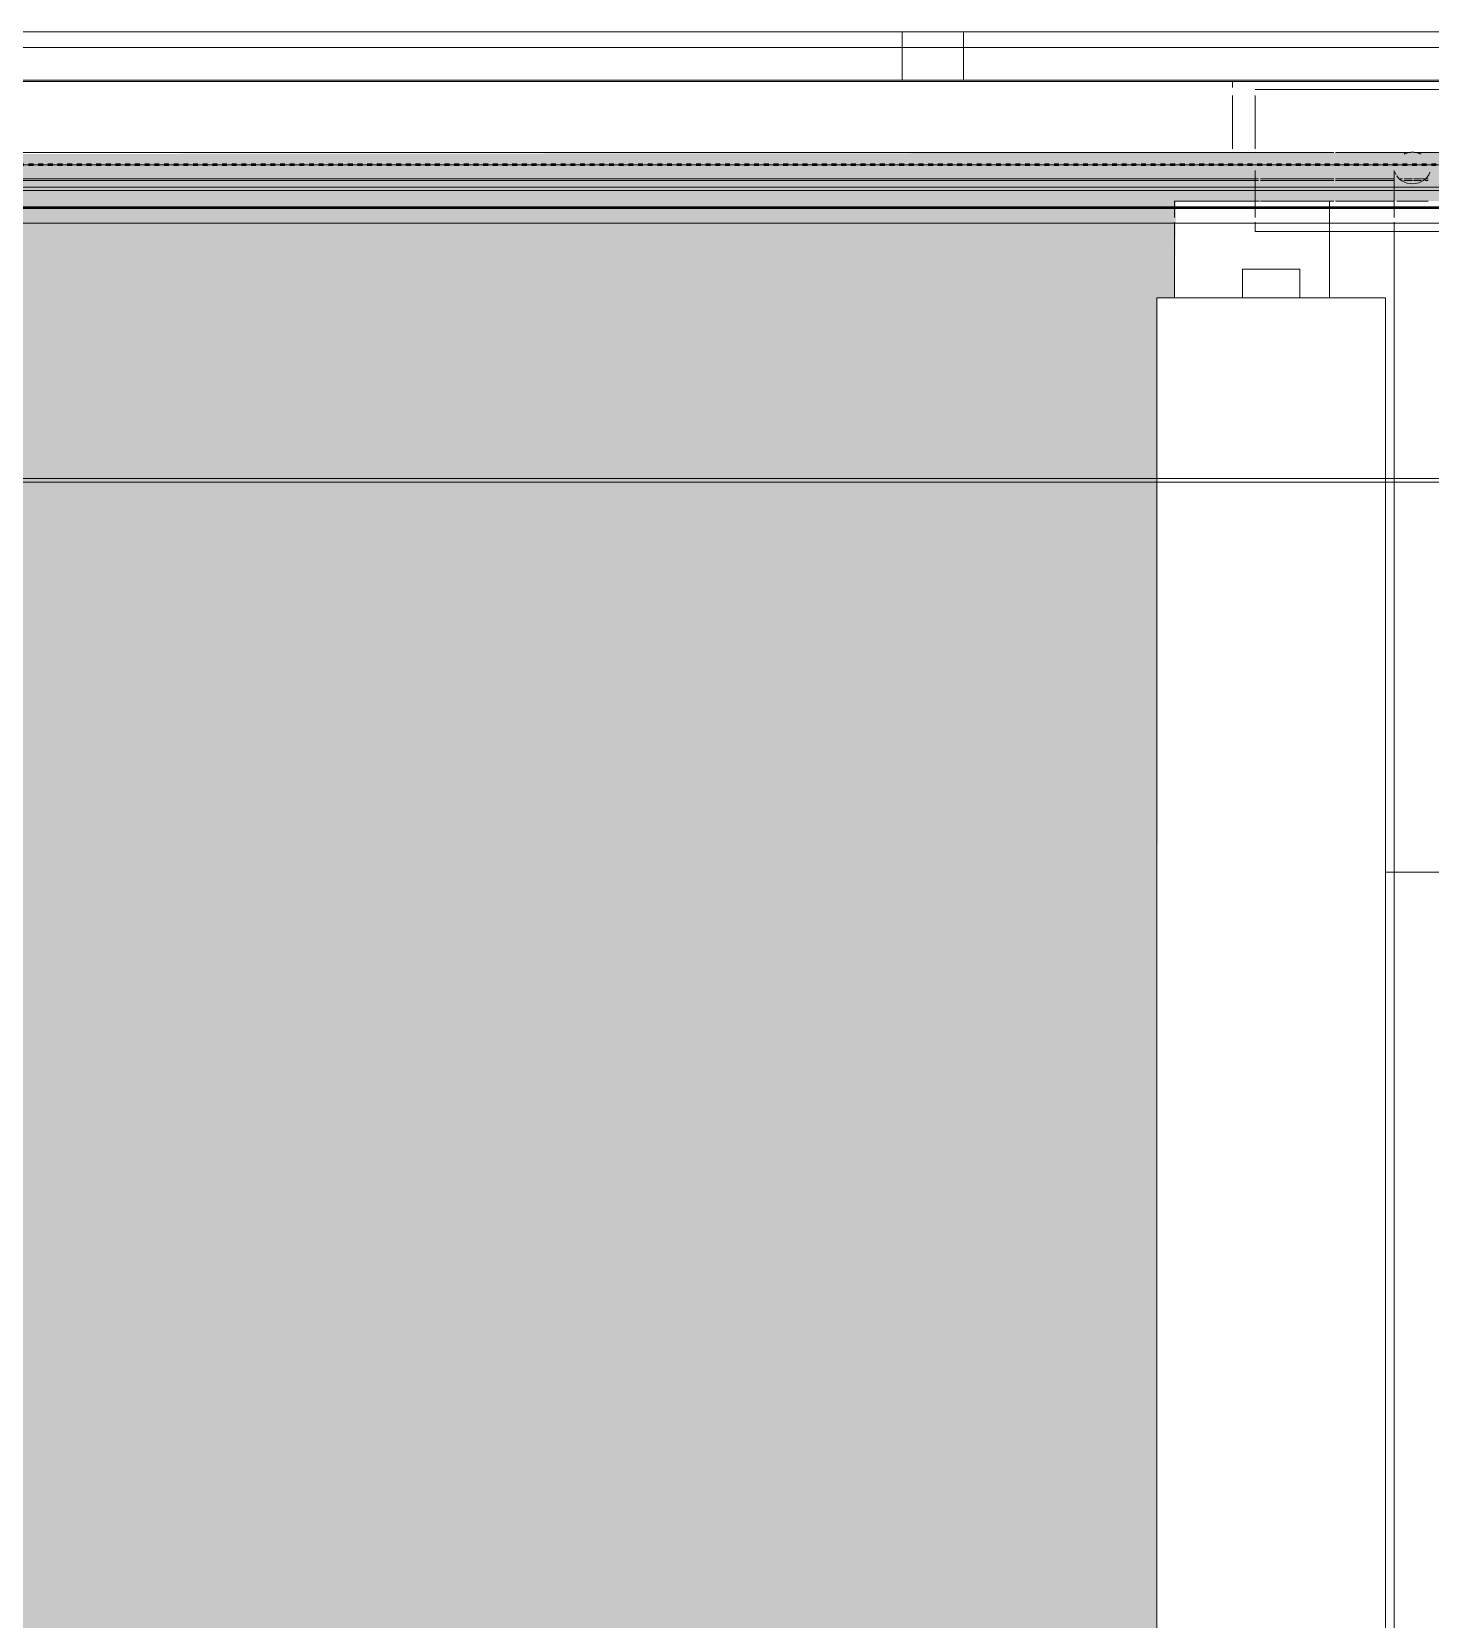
# Model space of a CAD drawing. Header units: inches. Extents: x -4218 to -1830, y 9757 to 12359.
# Drawn here: x -2699.58 to -2670.67, y 11217.31 to 11250.14 of the extents above; entities that cross this region are included whole.
import ezdxf

# ---------------------------------------------------------------- set-up
doc = ezdxf.new("R2010")
doc.units = ezdxf.units.IN
doc.header["$MEASUREMENT"] = 0
doc.linetypes.add('Dash 1_16_', pattern=[0.125, 0.0625, -0.0625])
for name, color, linetype, lineweight in [('A-CLNG-1', 13, 'Continuous', 9), ('A-FLOR-1', 192, 'Continuous', 9), ('A-FLOR-HRAL', 11, 'Continuous', 9), ('A-FLOR-PATT-1', 9, 'Continuous', 9), ('A-ROOF-1', 253, 'Dash 1_16_', 9), ('A-WALL-1', 113, 'Continuous', 9), ('C-PROP-LINE-1', 91, 'Dash 1_16_', 50)]:
    doc.layers.add(name, color=color, linetype=linetype, lineweight=lineweight)

# ---------------------------------------------------------------- blocks, each defined once
blk = doc.blocks.new('Basic Wall _ EXT - FIBER CEMENT - LARGE - ___-2505164-BACKGROUND - ROOF PLAN')
at = {"layer": 'A-WALL-1'}
for p, q in [((-2754.685, 11249.108), (-2674.762, 11249.108)), ((-2754.685, 11249.108), (-2674.762, 11249.108)), ((-2680.324, 11249.139), (-2708.199, 11249.139)), ((-2708.199, 11249.139), (-2680.324, 11249.139)), ((-2637.735, 11249.139), (-2680.324, 11249.139)), ((-2680.324, 11249.139), (-2637.735, 11249.139)), ((-2674.762, 11249.108), (-2637.735, 11249.108)), ((-2674.762, 11249.108), (-2637.735, 11249.108)), ((-2674.291, 11247.097), (-2753.486, 11247.097)), ((-2753.486, 11247.097), (-2674.291, 11247.097)), ((-2753.486, 11247.065), (-2674.291, 11247.065)), ((-2753.486, 11247.065), (-2674.291, 11247.065)), ((-2674.221, 11247.097), (-2674.291, 11247.097)), ((-2674.291, 11247.097), (-2674.221, 11247.097)), ((-2674.291, 11247.065), (-2674.22, 11247.065)), ((-2674.291, 11247.065), (-2674.22, 11247.065)), ((-2672.666, 11247.097), (-2674.18, 11247.097)), ((-2674.18, 11247.097), (-2672.666, 11247.097)), ((-2674.18, 11247.065), (-2672.666, 11247.065)), ((-2674.18, 11247.065), (-2672.666, 11247.065)), ((-2671.416, 11247.097), (-2672.633, 11247.097)), ((-2672.633, 11247.097), (-2671.416, 11247.097)), ((-2672.633, 11247.065), (-2671.416, 11247.065)), ((-2672.633, 11247.065), (-2671.416, 11247.065)), ((-2671.246, 11247.097), (-2671.294, 11247.097)), ((-2671.294, 11247.097), (-2671.246, 11247.097)), ((-2671.221, 11247.065), (-2671.041, 11247.065)), ((-2671.221, 11247.065), (-2671.041, 11247.065)), ((-2671.041, 11247.097), (-2671.211, 11247.097)), ((-2671.211, 11247.097), (-2671.041, 11247.097)), ((-2671.02, 11247.065), (-2670.854, 11247.065)), ((-2671.02, 11247.065), (-2670.854, 11247.065)), ((-2670.854, 11247.097), (-2671.01, 11247.097)), ((-2671.01, 11247.097), (-2670.854, 11247.097)), ((-2670.788, 11247.097), (-2670.836, 11247.097)), ((-2670.836, 11247.097), (-2670.788, 11247.097)), ((-2670.776, 11247.065), (-2670.716, 11247.065)), ((-2670.776, 11247.065), (-2670.716, 11247.065)), ((-2670.716, 11247.097), (-2670.772, 11247.097)), ((-2670.772, 11247.097), (-2670.716, 11247.097))]:
    blk.add_line(p, q, dxfattribs=at)
blk = doc.blocks.new('Basic Wall _ EXT - FIBER CEMENT - LARGE - ___-2162457-BACKGROUND - ROOF PLAN')
at = {"layer": 'A-WALL-1'}
for p, q in [((-2327.728, 11249.139), (-2755.147, 11249.139)), ((-2755.147, 11249.139), (-2327.728, 11249.139)), ((-2755.147, 11249.108), (-2327.728, 11249.108)), ((-2755.147, 11249.108), (-2327.728, 11249.108)), ((-2758.022, 11246.522), (-2324.853, 11246.522)), ((-2758.022, 11246.514), (-2324.853, 11246.514)), ((-2758.022, 11246.514), (-2324.853, 11246.514)), ((-2758.022, 11246.498), (-2324.853, 11246.498)), ((-2758.022, 11246.483), (-2324.853, 11246.483)), ((-2758.022, 11246.483), (-2324.853, 11246.483)), ((-2324.853, 11246.18), (-2758.022, 11246.18))]:
    blk.add_line(p, q, dxfattribs=at)
blk = doc.blocks.new('Basic Wall _ EXT - FIBER CEMENT - SMALL - ___-2145931-BACKGROUND - ROOF PLAN')
at = {"layer": 'A-WALL-1'}
for p, q in [((-3403.847, 11249.813), (-2070.347, 11249.813)), ((-3403.844, 11249.813), (-2070.347, 11249.813)), ((-3401.42, 11247.385), (-2067.92, 11247.385)), ((-3401.42, 11247.385), (-2067.92, 11247.385)), ((-3401.42, 11247.385), (-2067.92, 11247.385)), ((-3400.962, 11246.927), (-2067.462, 11246.927)), ((-3400.895, 11246.86), (-2067.395, 11246.86)), ((-2061.439, 11240.904), (-3394.939, 11240.904)), ((-3394.939, 11240.904), (-2061.439, 11240.904)), ((-3394.86, 11240.825), (-2061.36, 11240.825)), ((-3394.86, 11240.825), (-2061.36, 11240.825))]:
    blk.add_line(p, q, dxfattribs=at)
blk = doc.blocks.new('Railing - Baluster_01-V161-BACKGROUND - ROOF PLAN')
at = {"layer": 'A-FLOR-HRAL'}
for p, q in [((-0.591, 1.181), (0.591, 1.181)), ((-0.591, 0.591), (-0.591, 1.181)), ((0.591, 1.181), (0.591, 0.591))]:
    blk.add_line(p, q, dxfattribs=at)
blk = doc.blocks.new('Railing - Railing-2700272-BACKGROUND - ROOF PLAN')
at = {"layer": 'A-FLOR-HRAL'}
for p, q in [((-2676.324, 11244.639), (-2676.324, 11240.904)), ((-2676.324, 11244.639), (-2675.851, 11244.639)), ((-2675.851, 11244.639), (-2672.072, 11244.639)), ((-2672.072, 11244.639), (-2671.599, 11244.639)), ((-2671.599, 11240.904), (-2671.599, 11244.639)), ((-2676.324, 11240.904), (-2676.324, 11240.825)), ((-2671.599, 11240.825), (-2671.599, 11240.904)), ((-2676.324, 11240.825), (-2676.324, 11181.389)), ((-2671.599, 11186.114), (-2671.599, 11240.825))]:
    blk.add_line(p, q, dxfattribs=at)
blk.add_blockref('Railing - Baluster_01-V161-BACKGROUND - ROOF PLAN', (-2673.962, 11244.049))
blk = doc.blocks.new('Walls 126 - Walls 1-2568743-BACKGROUND - ROOF PLAN')
at = {"layer": 'A-WALL-1'}
for p, q in [((-2674.291, 11248.946), (-2667.791, 11248.946)), ((-2674.18, 11248.946), (-2674.291, 11248.946)), ((-2674.291, 11247.72), (-2674.291, 11248.824)), ((-2673.856, 11248.946), (-2674.18, 11248.946)), ((-2673.339, 11248.946), (-2673.856, 11248.946)), ((-2672.666, 11248.946), (-2673.339, 11248.946)), ((-2671.882, 11248.946), (-2672.666, 11248.946)), ((-2671.041, 11248.946), (-2671.882, 11248.946)), ((-2670.2, 11248.946), (-2671.041, 11248.946)), ((-2674.291, 11246.86), (-2674.291, 11247.269)), ((-2671.416, 11246.86), (-2671.416, 11247.269)), ((-2674.291, 11246.522), (-2674.291, 11246.86)), ((-2671.416, 11246.522), (-2671.416, 11246.86)), ((-2674.291, 11246.346), (-2674.291, 11246.483)), ((-2671.416, 11246.346), (-2671.416, 11246.483)), ((-2674.291, 11246.296), (-2674.291, 11246.346)), ((-2674.291, 11246.009), (-2674.291, 11246.202)), ((-2671.416, 11246.296), (-2671.416, 11246.346)), ((-2671.416, 11246.009), (-2671.416, 11246.202)), ((-2674.291, 11246.009), (-2671.419, 11246.009)), ((-2673.339, 11246.009), (-2674.291, 11246.009)), ((-2667.791, 11246.009), (-2673.339, 11246.009)), ((-2671.416, 11240.904), (-2671.416, 11246.009)), ((-2671.368, 11246.009), (-2671.309, 11246.009)), ((-2671.308, 11246.009), (-2671.231, 11246.009)), ((-2671.229, 11246.009), (-2671.139, 11246.009)), ((-2671.138, 11246.009), (-2671.041, 11246.009)), ((-2671.04, 11246.009), (-2670.943, 11246.009)), ((-2670.941, 11246.009), (-2670.852, 11246.009)), ((-2670.85, 11246.009), (-2670.773, 11246.009)), ((-2670.772, 11246.009), (-2670.713, 11246.009)), ((-2671.416, 11240.825), (-2671.416, 11240.904)), ((-2671.416, 11186.114), (-2671.416, 11240.825))]:
    blk.add_line(p, q, dxfattribs=at)
for start_param, end_param in [(1.832596, 2.050238), (1.570796, 1.735433), (1.406289, 1.570796), (1.090342, 1.308997), (3.403392, 3.58447), (3.665191, 3.926991), (3.926991, 5.235988), (5.235988, 5.759587), (5.759587, 6.021386)]:
    blk.add_ellipse((-2671.041, 11247.322), major_axis=(0.375, 0), ratio=0.86769, start_param=start_param, end_param=end_param, dxfattribs=at)
blk = doc.blocks.new('Family - ___-2835860-BACKGROUND - ROOF PLAN')
at = {"layer": 'C-PROP-LINE-1'}
blk.add_line((-2067.549, 11247.389), (-3401.424, 11247.389), dxfattribs=at)
blk = doc.blocks.new('Family - ___-2835932-BACKGROUND - ROOF PLAN')
at = {"layer": 'C-PROP-LINE-1'}
blk.add_line((-2067.549, 11247.389), (-3401.424, 11247.389), dxfattribs=at)

msp = doc.modelspace()

# ---------------------------------------------------------------- hatches: boundary and pattern name
at = {"layer": 'A-FLOR-PATT-1'}
h = msp.add_hatch(dxfattribs=at)
h.set_pattern_fill('FP_6', color=256, style=0, pattern_type=2)
h.set_pattern_definition([(0, (5.857, 0), (15.358, 3.84), [1.267, -10.252, 1.267, -10.252, -61.433]), (0, (5.857, 0), (15.358, 3.84), [-23.037, 1.267, -21.77, 1.267, -10.252, -26.877]), (0, (5.857, 0), (15.358, 3.84), [-57.593, 1.267, -6.412, 1.267, -17.931]), (119.997, (11.616, 1.92), (-11.0044416, 11.3818604), [1.267, -10.252, 1.267, -10.252, -61.438]), (119.997, (11.616, 1.92), (-11.0044416, 11.3818604), [-23.039, 1.267, -21.772, 1.267, -10.252, -26.879]), (119.997, (11.616, 1.92), (-11.0044416, 11.3818604), [-57.598, 1.267, -6.413, 1.267, -17.932]), (240.003, (13.536, 9.6), (-4.3536654, -15.2223782), [1.267, -10.252, 1.267, -10.252, -61.438]), (240.003, (13.536, 9.6), (-4.3536654, -15.2223782), [-23.039, 1.267, -21.772, 1.267, -10.252, -26.879]), (240.003, (13.536, 9.6), (-4.3536654, -15.2223782), [-57.598, 1.267, -6.413, 1.267, -17.932])])
h.paths.add_polyline_path([(-2681.012, 10851.139), (-2670.049, 10851.171), (-2670.049, 10991.289), (-2772.324, 10991.289), (-2772.324, 10917.002), (-2753.499, 10916.986), (-2753.499, 10894.292), (-2705.033, 10851.139), (-2686.514, 10851.139)], flags=0)
h.paths.add_polyline_path([(-2808.324, 10943.108), (-2808.324, 11061.289), (-2915.007, 11061.289), (-2925.063, 11052.361), (-2924.578, 11051.084), (-2924.36, 11049.289), (-2924.578, 11047.495), (-2924.826, 11046.841), (-2809.819, 10944.439)], flags=0)
h.paths.add_polyline_path([(-2761.137, 10978.789), (-2762.172, 10978.926), (-2763.137, 10979.325), (-2763.966, 10979.961), (-2764.601, 10980.789), (-2765.001, 10981.754), (-2765.137, 10982.789), (-2765.001, 10983.825), (-2764.601, 10984.789), (-2763.966, 10985.618), (-2763.137, 10986.253), (-2762.172, 10986.653), (-2761.137, 10986.789), (-2760.102, 10986.653), (-2759.137, 10986.253), (-2758.309, 10985.618), (-2757.673, 10984.789), (-2757.273, 10983.825), (-2757.137, 10982.789), (-2757.273, 10981.754), (-2757.673, 10980.789), (-2758.309, 10979.961), (-2759.137, 10979.325), (-2760.102, 10978.926), (-2760.426, 10978.883)], flags=0)
h.paths.add_polyline_path([(-2772.324, 11039.289), (-2670.049, 11039.289), (-2670.049, 11181.389), (-2676.324, 11181.405), (-2676.308, 11244.639), (-2675.962, 11244.639), (-2675.925, 11246.639), (-2670.049, 11246.639), (-2670.049, 11247.639), (-2705.167, 11247.607), (-2753.124, 11205.027), (-2753.14, 11182.527), (-2772.324, 11182.527), (-2772.324, 11049.71)], flags=0)
h.paths.add_polyline_path([(-2808.324, 11109.289), (-2808.324, 11156.014), (-2860.948, 11109.289)], flags=0)
h = msp.add_hatch(dxfattribs=at)
h.set_pattern_fill('FP_18', color=256, style=0, pattern_type=2)
h.set_pattern_definition([(90, (-1900.764, 12288.752), (-4, 2e-16), []), (180, (-1900.764, 12288.752), (-8, -8), [4, -28]), (180, (-1904.764, 12304.752), (-8, -8), [4, -28])])
h.paths.add_polyline_path([(-2671.416, 11186.114), (-2566.999, 11186.114), (-2566.983, 11244.639), (-2562.637, 11244.639), (-2562.637, 11246.639), (-2675.962, 11246.639), (-2675.962, 11244.639), (-2674.552, 11244.639), (-2674.552, 11245.23), (-2673.371, 11245.23), (-2673.371, 11244.639), (-2671.599, 11244.639), (-2671.56, 11186.114)], flags=0)

# ---------------------------------------------------------------- linework, layer by layer
at = {"layer": 'A-CLNG-1'}
msp.add_line((-2714.53, 11247.639), (-2672.666, 11247.639), dxfattribs=at)
at = {"layer": 'A-FLOR-1'}
for p, q in [((-2674.204, 11246.639), (-2675.962, 11246.639)), ((-2675.962, 11246.639), (-2675.962, 11246.522)), ((-2675.962, 11246.483), (-2675.962, 11246.296)), ((-2672.666, 11246.639), (-2674.18, 11246.639)), ((-2671.416, 11246.639), (-2672.633, 11246.639)), ((-2671.306, 11246.639), (-2671.365, 11246.639)), ((-2671.229, 11246.639), (-2671.306, 11246.639)), ((-2671.138, 11246.639), (-2671.222, 11246.639)), ((-2671.041, 11246.639), (-2671.138, 11246.639)), ((-2670.944, 11246.639), (-2671.041, 11246.639)), ((-2670.854, 11246.639), (-2670.943, 11246.639)), ((-2670.776, 11246.639), (-2670.853, 11246.639)), ((-2670.716, 11246.639), (-2670.775, 11246.639)), ((-2675.962, 11246.202), (-2675.962, 11244.639))]:
    msp.add_line(p, q, dxfattribs=at)
at = {"layer": 'A-ROOF-1'}
msp.add_line((-2076.174, 11250.139), (-3404.171, 11250.139), dxfattribs=at)
at = {"layer": 'A-WALL-1'}
for p, q in [((-3404.171, 11250.139), (-2070.674, 11250.139)), ((-2681.586, 11250.139), (-2681.586, 11249.139)), ((-2680.324, 11250.139), (-2680.324, 11249.139)), ((-2674.762, 11249.139), (-2754.685, 11249.139)), ((-2674.762, 11249.139), (-2674.762, 11249.129)), ((-2674.762, 11249.108), (-2674.762, 11248.987)), ((-2674.762, 11248.824), (-2674.762, 11247.72)), ((-2672.633, 11247.639), (-2671.074, 11247.639)), ((-2671.008, 11247.639), (-2637.735, 11247.639)), ((-2067.924, 11247.389), (-3401.42, 11247.389))]:
    msp.add_line(p, q, dxfattribs=at)

# ---------------------------------------------------------------- block references
at = {"layer": 'A-FLOR-HRAL'}
msp.add_blockref('Railing - Railing-2700272-BACKGROUND - ROOF PLAN', (0, 0), dxfattribs=at)
at = {"layer": 'A-WALL-1'}
for name in ['Basic Wall _ EXT - FIBER CEMENT - SMALL - ___-2145931-BACKGROUND - ROOF PLAN', 'Basic Wall _ EXT - FIBER CEMENT - LARGE - ___-2505164-BACKGROUND - ROOF PLAN', 'Basic Wall _ EXT - FIBER CEMENT - LARGE - ___-2162457-BACKGROUND - ROOF PLAN', 'Walls 126 - Walls 1-2568743-BACKGROUND - ROOF PLAN']:
    msp.add_blockref(name, (0, 0), dxfattribs=at)
at = {"layer": 'C-PROP-LINE-1'}
for name in ['Family - ___-2835860-BACKGROUND - ROOF PLAN', 'Family - ___-2835932-BACKGROUND - ROOF PLAN']:
    msp.add_blockref(name, (0, 0), dxfattribs=at)

doc.saveas('drawing.dxf')
